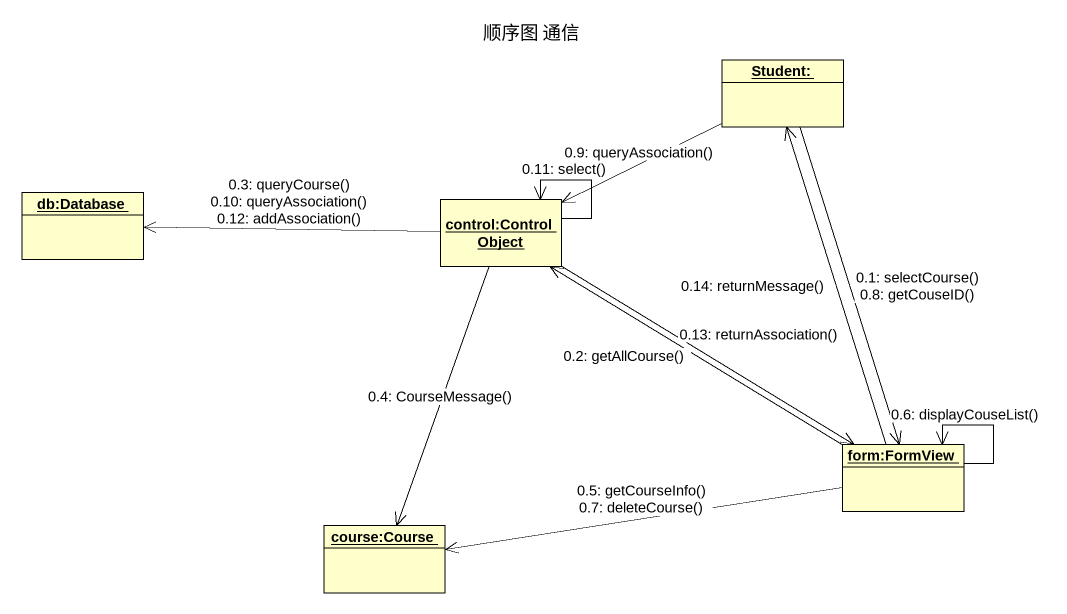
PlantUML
@startuml
title 顺序图 通信
hide circle
hide empty members
object "Student:" as Student
object "db:Database" as db_Database
object "control:ControlObject" as control_ControlObject
object "form:FormView" as form_FormView
object "course:Course" as course_Course
Student --> form_FormView : 0.1: selectCourse()\n0.8: getCouseID()
form_FormView -up-> control_ControlObject : 0.2: getAllCourse()
control_ControlObject -left-> db_Database : 0.3: queryCourse()\n0.10: queryAssociation()\n0.12: addAssociation()
control_ControlObject --> course_Course : 0.4: CourseMessage()
form_FormView -left-> course_Course : 0.5: getCourseInfo()\n0.7: deleteCourse()
form_FormView --> form_FormView : 0.6: displayCouseList()
Student -left-> control_ControlObject : 0.9: queryAssociation()
control_ControlObject --> control_ControlObject : 0.11: select()
control_ControlObject --> form_FormView : 0.13: returnAssociation()
form_FormView -up-> Student : 0.14: returnMessage()
@enduml
